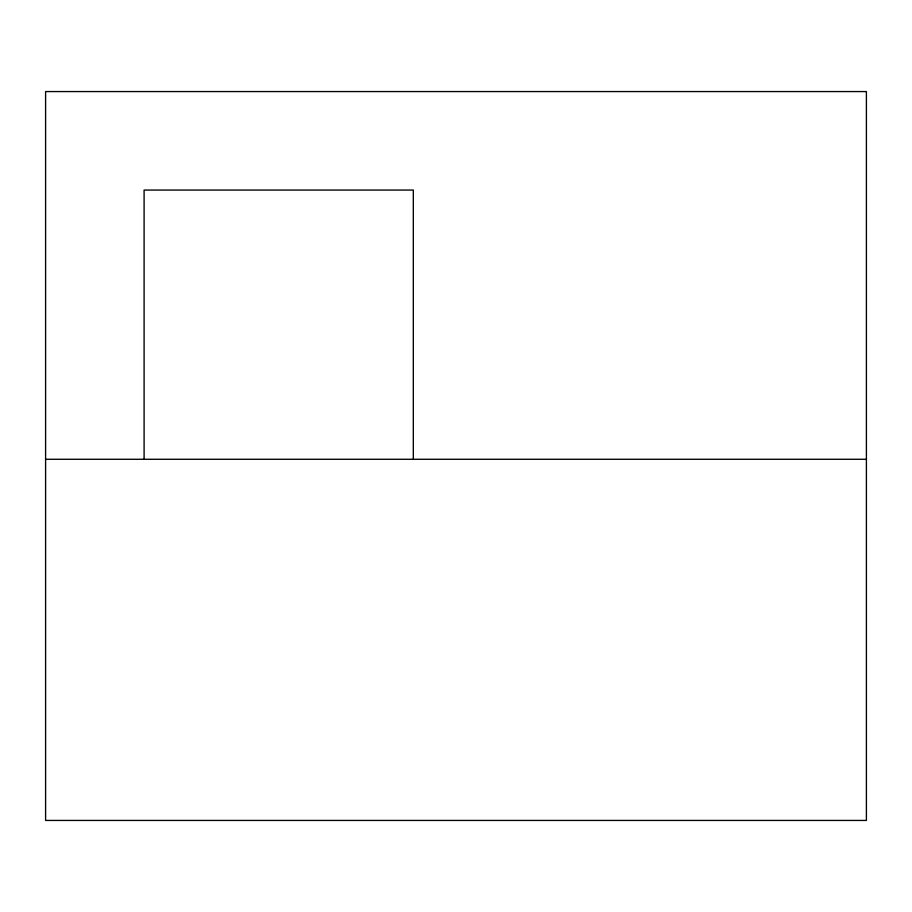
<?xml version="1.0" encoding="UTF-8"?>
<svg xmlns="http://www.w3.org/2000/svg" width="912" height="912" viewBox="0 0 912 912"><rect width="100%" height="100%" fill="white"/><g stroke="black" fill="none" stroke-linecap="round" stroke-linejoin="round"><path stroke-width="1.37" d="M45.6 459.283L866.4 459.283M413.318 459.283L413.318 190.061L144.096 190.061L144.096 459.283M866.4 91.565L45.6 91.565L45.6 820.435L866.4 820.435L866.4 91.565"/></g></svg>
